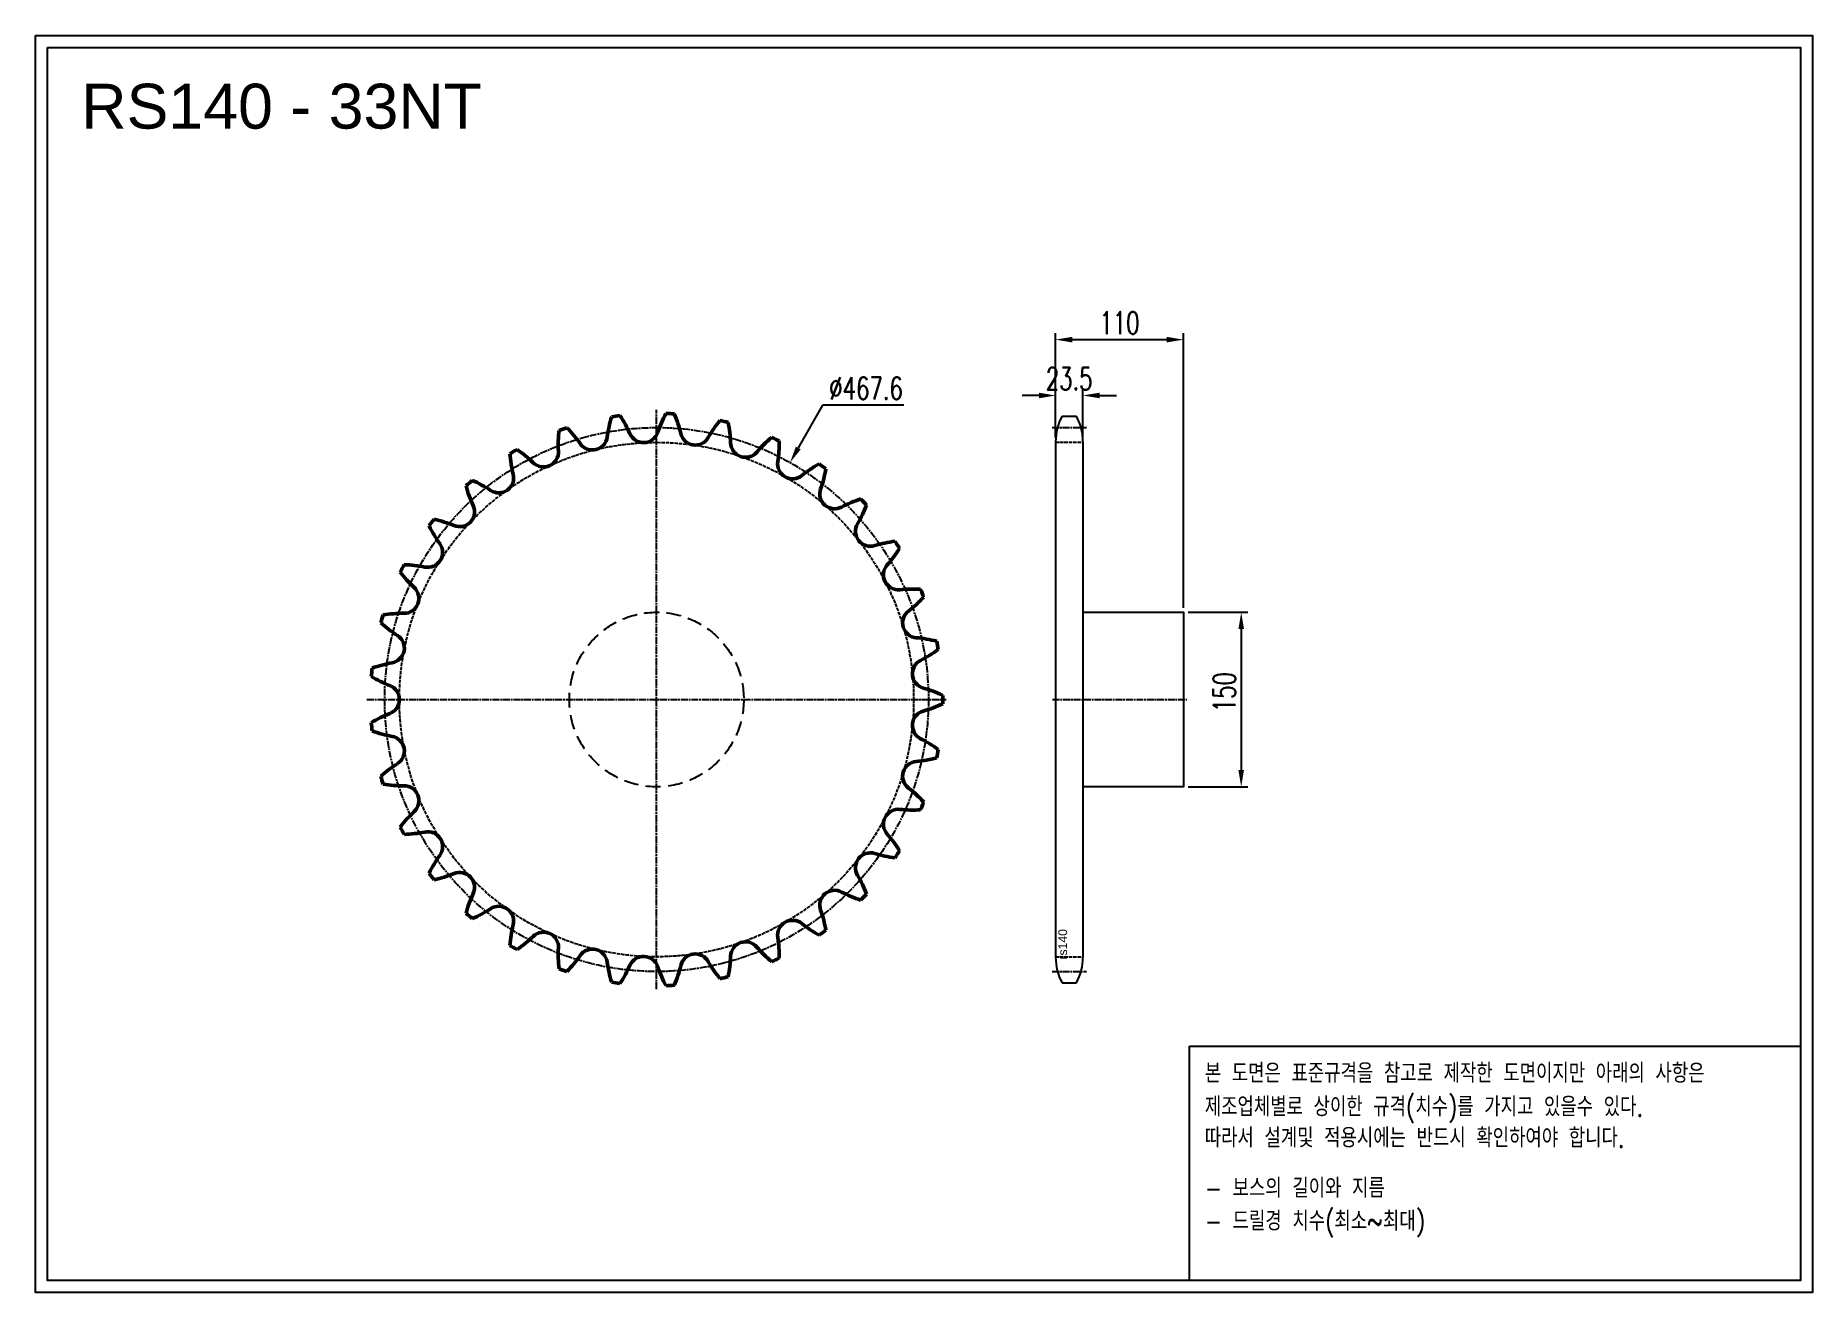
# Model space of a CAD drawing. Header units: millimetres. Extents: x 2111 to 3639, y 42078 to 43159.
import ezdxf

# ---------------------------------------------------------------- set-up
doc = ezdxf.new("R2010")
doc.units = ezdxf.units.MM
for name, pattern in [('AM_ISO02W050', [7.5, 6, -1.5]), ('AM_ISO02W050x2', [3.75, 3, -0.75]), ('AM_ISO08W050', [18, 12, -1.5, 3, -1.5]), ('AM_ISO08W050x2', [9, 6, -0.75, 1.5, -0.75]), ('HIDDEN', [9.525, 6.35, -3.175])]:
    doc.linetypes.add(name, pattern=pattern)
for name, color, linetype, lineweight in [('AM_0N', 7, 'Continuous', 50), ('AM_3N', 6, 'AM_ISO02W050', 25), ('AM_7', 4, 'AM_ISO08W050', 25), ('AM_7N', 4, 'AM_ISO08W050', 25)]:
    doc.layers.add(name, color=color, linetype=linetype, lineweight=lineweight)
doc.layers.add('HL', color=2, linetype='HIDDEN')
doc.layers.add('S-DIM', color=7, linetype='Continuous')
doc.styles.add('HAN', font='ROMANS.shx', dxfattribs={"width": 0.7, "bigfont": 'whgtxt.shx'})
doc.styles.add('HSG', font='SIMPLEX.shx', dxfattribs={"width": 0.7, "bigfont": 'HSG.shx'})
doc.styles.get("Standard").update_dxf_attribs({"font": 'arial.ttf'})
doc.dimstyles.new('APP32', dxfattribs={"dimscale": 8, "dimtxt": 2.4, "dimasz": 1.8, "dimexe": 0.7, "dimexo": 0.5, "dimgap": 0.6, "dimtad": 1, "dimtoh": 1, "dimdec": 1, "dimrnd": 0.01, "dimzin": 9, "dimdsep": 46, "dimtxsty": 'HSG', "dimcen": 0, "dimclrd": 1, "dimclre": 1, "dimclrt": 256, "dimazin": 2, "dimtp": 1, "dimtm": 1, "dimtfac": 0.5, "dimtdec": 1, "dimtofl": 0, "dimtmove": 0, "dimatfit": 3, "dimfxl": 0, "dimtvp": 1, "dimtolj": 2, "dimlwd": -1, "dimlwe": -1, "dimarcsym": 0})

# ---------------------------------------------------------------- blocks, each defined once
blk = doc.blocks.new('*D1')
at = {"layer": 'Defpoints', "color": 0, "transparency": 16777216}
for p in [(3098.6, 42663), (3098.6, 42513), (3148.2, 42513)]:
    blk.add_point(p, dxfattribs=at)
at = {"layer": 'S-DIM', "color": 1, "transparency": 16777216}
for p, q in [((3102.6, 42663), (3153.8, 42663)), ((3148.2, 42648.6), (3148.2, 42527.4)), ((3102.6, 42513), (3153.8, 42513))]:
    blk.add_line(p, q, dxfattribs=at)
for points in [[(3145.8, 42648.6), (3150.6, 42648.6), (3148.2, 42663)], [(3145.8, 42527.4), (3150.6, 42527.4), (3148.2, 42513)]]:
    blk.add_solid(points, dxfattribs=at)
at = {"layer": 'S-DIM', "transparency": 16777216, "insert": (3133.8, 42594.3), "char_height": 19.2, "attachment_point": 5, "rotation": 90, "style": 'HSG'}
blk.add_mtext('\\A2;150', dxfattribs=at)
blk = doc.blocks.new('*D2')
at = {"layer": 'Defpoints', "color": 0, "transparency": 16777216}
for p in [(3012.1, 42849.4), (2988.6, 42809.4), (3012.1, 42809.1)]:
    blk.add_point(p, dxfattribs=at)
at = {"layer": 'S-DIM', "color": 1, "transparency": 16777216}
for p, q in [((2974.2, 42849.4), (2959.8, 42849.4)), ((2988.6, 42813.4), (2988.6, 42855)), ((3012.1, 42813.1), (3012.1, 42855)), ((3026.5, 42849.4), (3040.9, 42849.4))]:
    blk.add_line(p, q, dxfattribs=at)
for points in [[(2974.2, 42851.8), (2974.2, 42847), (2988.6, 42849.4)], [(3026.5, 42851.8), (3026.5, 42847), (3012.1, 42849.4)]]:
    blk.add_solid(points, dxfattribs=at)
at = {"layer": 'S-DIM', "transparency": 16777216, "insert": (3000.3, 42863.8), "char_height": 19.2, "attachment_point": 5, "style": 'HSG'}
blk.add_mtext('\\A2;23.5', dxfattribs=at)
blk = doc.blocks.new('*D3')
at = {"layer": 'Defpoints', "color": 0, "transparency": 16777216}
for p in [(3098.6, 42897.4), (2988.6, 42809.4), (3098.6, 42663)]:
    blk.add_point(p, dxfattribs=at)
at = {"layer": 'S-DIM', "color": 1, "transparency": 16777216}
for p, q in [((2988.6, 42813.4), (2988.6, 42903)), ((3003, 42897.4), (3084.2, 42897.4)), ((3098.6, 42667), (3098.6, 42903))]:
    blk.add_line(p, q, dxfattribs=at)
for points in [[(3003, 42899.8), (3003, 42895), (2988.6, 42897.4)], [(3084.2, 42899.8), (3084.2, 42895), (3098.6, 42897.4)]]:
    blk.add_solid(points, dxfattribs=at)
at = {"layer": 'S-DIM', "transparency": 16777216, "insert": (3043.6, 42911.8), "char_height": 19.2, "attachment_point": 5, "style": 'HSG'}
blk.add_mtext('\\A2;110', dxfattribs=at)
blk = doc.blocks.new('*D4')
at = {"layer": 'Defpoints', "color": 0, "transparency": 16777216}
for p in [(2760.2, 42791.7), (2530.6, 42384.3)]:
    blk.add_point(p, dxfattribs=at)
at = {"layer": 'S-DIM', "color": 1, "transparency": 16777216}
for p, q in [((2788.1, 42841.2), (2767.3, 42804.3)), ((2858.2, 42841.2), (2788.1, 42841.2))]:
    blk.add_line(p, q, dxfattribs=at)
blk.add_solid([(2765.2, 42805.4), (2769.4, 42803.1), (2760.2, 42791.7)], dxfattribs=at)
at = {"layer": 'S-DIM', "transparency": 16777216, "insert": (2825.6, 42855.6), "char_height": 19.2, "attachment_point": 5, "style": 'HSG'}
blk.add_mtext('\\A2;∅467.6', dxfattribs=at)
blk = doc.blocks.new('notice1')
at = {"color": 4}
blk.add_lwpolyline([(-22142.12, 1735.9), (-22053.8, 1735.9), (-22053.8, 1702.07), (-22142.12, 1702.07)], close=True, dxfattribs=at)
at = {"color": 4, "style": 'HAN', "width": 0.8}
for s, p in [('본 도면은 표준규격을 참고로 제작한 도면이지만 아래의 사항은', (-22139.9, 1730.62)), ('제조업체별로 상이한 규격(치수)를 가지고 있을수 있다.', (-22139.9, 1725.78)), ('따라서 설계및 적용시에는 반드시 확인하여야 합니다.', (-22139.9, 1721.28)), ('- 보스의 길이와 지름', (-22139.9, 1714.03)), ('- 드릴경 치수(최소~최대)', (-22139.9, 1709.27))]:
    blk.add_text(s, height=2.7949, dxfattribs=at).set_placement(p)

msp = doc.modelspace()

# ---------------------------------------------------------------- linework, layer by layer
for p, q in [((2994.11, 42831.65), (3006.55, 42831.65)), ((2988.58, 42809.45), (2988.58, 42366.6)), ((3012.08, 42809.45), (3012.08, 42366.6)), ((2994.11, 42344.4), (3006.55, 42344.4))]:
    msp.add_line(p, q)
for points in [[(2111.38, 43158.8), (3639.44, 43158.8), (3639.44, 42078.35), (2111.38, 42078.35)], [(2121.67, 43148.51), (3629.15, 43148.51), (3629.15, 42088.64), (2121.67, 42088.64)]]:
    msp.add_lwpolyline(points, close=True)
msp.add_lwpolyline([(3012.08, 42663.02), (3098.58, 42663.02), (3098.58, 42513.02), (3012.08, 42513.02)])
for centre, start, end in [((3035.88, 42809.45), 152.00824, 180), ((2964.78, 42809.45), 0, 27.99176), ((3035.88, 42366.6), 180, 207.99176), ((2964.78, 42366.6), 332.00824, 0)]:
    msp.add_arc(centre, 47.3, start, end)
at = {"layer": 'AM_0N'}
for centre, radius, start, end in [((2645.42, 42588.02), 246.09, 97.34624, 99.0174), ((2525.19, 42772.91), 106.68, 24.09091, 33.69001), ((2747.53, 42783.5), 106.68, 151.76454, 161.36364), ((2645.42, 42588.02), 246.09, 86.43715, 88.1083), ((2562.35, 42792.32), 106.68, 13.18182, 22.78092), ((2667.56, 42807.45), 106.68, 173.58272, 183.18182), ((2645.42, 42588.02), 246.09, 108.25533, 109.92649), ((2492.37, 42746.82), 106.68, 35, 44.5991), ((2708.69, 42799.3), 106.68, 162.67363, 172.27273), ((2634.29, 42821.69), 12.83, 204.09091, 341.36364), ((2678.71, 42819.58), 12.83, 193.18182, 330.45455), ((2782.68, 42760.65), 106.68, 140.85545, 150.45455), ((2645.42, 42588.02), 246.09, 75.52806, 77.19921), ((2602.52, 42804.35), 106.68, 2.27273, 11.87183), ((2645.42, 42588.02), 246.09, 119.16442, 120.83558), ((2465.08, 42714.98), 106.68, 45.90909, 55.50819), ((2548.24, 42800.82), 12.83, 225.90909, 3.18182), ((2590.26, 42815.36), 12.83, 215, 352.27273), ((2721.93, 42809.09), 12.83, 182.27273, 319.54545), ((2812.87, 42731.55), 106.68, 129.94636, 139.54545), ((2645.42, 42588.02), 246.09, 64.61897, 66.29012), ((2644.23, 42808.56), 106.68, 351.36364, 0.96274), ((2625.63, 42807.68), 106.68, 184.49181, 194.09091), ((2762.39, 42790.62), 12.83, 171.36364, 308.63636), ((2837, 42697.27), 106.68, 119.03726, 128.63636), ((2645.42, 42588.02), 246.09, 53.70988, 55.38103), ((2685.99, 42804.8), 106.68, 340.45455, 350.05364), ((2645.42, 42588.02), 246.09, 130.07351, 131.74467), ((2584.42, 42799.96), 106.68, 195.4009, 205), ((2444.31, 42678.56), 106.68, 56.81818, 66.41728), ((2509.72, 42778.58), 12.83, 236.81818, 14.09091), ((2798.61, 42764.82), 12.83, 160.45455, 297.72727), ((2854.21, 42659.04), 106.68, 108.12817, 117.72727), ((2645.42, 42588.02), 246.09, 42.80079, 44.47194), ((2645.42, 42588.02), 246.09, 140.9826, 142.65376), ((2430.81, 42638.87), 106.68, 67.72727, 77.32637), ((2476.11, 42749.46), 12.83, 247.72727, 25), ((2726.28, 42793.2), 106.68, 329.54545, 339.14455), ((2545.41, 42784.59), 106.68, 206.30999, 215.90909), ((2829.3, 42732.63), 12.83, 149.54545, 286.81818), ((2448.62, 42714.5), 12.83, 258.63636, 35.90909), ((2863.88, 42618.24), 106.68, 97.21908, 106.81818), ((2763.65, 42774.19), 106.68, 318.63636, 328.23546), ((2645.42, 42588.02), 246.09, 31.8917, 33.56285), ((2645.42, 42588.02), 246.09, 151.8917, 153.56285), ((2510.02, 42762.11), 106.68, 217.21908, 226.81818), ((2425.07, 42597.33), 106.68, 78.63636, 88.23546), ((2853.35, 42695.22), 12.83, 138.63636, 275.90909), ((2428.24, 42674.97), 12.83, 269.54545, 46.81818), ((2865.65, 42576.35), 106.68, 86.30999, 95.90909), ((2645.42, 42588.02), 246.09, 20.9826, 22.65376), ((2869.88, 42653.93), 12.83, 127.72727, 265), ((2796.75, 42748.45), 106.68, 307.72727, 317.32637), ((2645.42, 42588.02), 246.09, 162.80079, 164.47194), ((2479.52, 42733.34), 106.68, 228.12817, 237.72727), ((2427.29, 42555.46), 106.68, 89.54545, 99.14455), ((2415.71, 42632.3), 12.83, 280.45455, 57.72727), ((2859.46, 42534.88), 106.68, 75.4009, 85), ((2645.42, 42588.02), 246.09, 10.07351, 11.74467), ((2437.39, 42514.77), 106.68, 100.45455, 110.05364), ((2878.29, 42610.26), 12.83, 116.81818, 254.09091), ((2824.38, 42716.91), 106.68, 296.81818, 306.41728), ((2645.42, 42588.02), 246.09, 173.70988, 175.38103), ((2455.02, 42699.32), 106.68, 239.03726, 248.63636), ((2411.48, 42588.02), 12.83, 291.36364, 68.63636), ((2845.54, 42495.33), 106.68, 64.49181, 74.09091), ((2645.42, 42588.02), 246.09, 359.16442, 0.83558), ((2455.02, 42476.73), 106.68, 111.36364, 120.96274), ((2878.29, 42565.79), 12.83, 105.90909, 243.18182), ((2845.54, 42680.71), 106.68, 285.90909, 295.50819), ((2645.42, 42588.02), 246.09, 184.61897, 186.29012), ((2437.39, 42661.27), 106.68, 249.94636, 259.54545), ((2415.71, 42543.75), 12.83, 302.27273, 79.54545), ((2824.38, 42459.13), 106.68, 53.58272, 63.18182), ((2645.42, 42588.02), 246.09, 348.25533, 349.92649), ((2479.52, 42442.7), 106.68, 122.27273, 131.87183), ((2869.88, 42522.11), 12.83, 95, 232.27273), ((2859.46, 42641.17), 106.68, 275, 284.5991), ((2645.42, 42588.02), 246.09, 195.52806, 197.19921), ((2427.29, 42620.58), 106.68, 260.85545, 270.45455), ((2428.24, 42501.08), 12.83, 313.18182, 90.45455), ((2796.75, 42427.59), 106.68, 42.67363, 52.27273), ((2645.42, 42588.02), 246.09, 337.34624, 339.0174), ((2510.02, 42413.93), 106.68, 133.18182, 142.78092), ((2853.35, 42480.83), 12.83, 84.09091, 221.36364), ((2865.65, 42599.7), 106.68, 264.09091, 273.69001), ((2645.42, 42588.02), 246.09, 206.43715, 208.1083), ((2425.07, 42578.71), 106.68, 271.76454, 281.36364), ((2448.62, 42461.55), 12.83, 324.09091, 101.36364), ((2763.65, 42401.85), 106.68, 31.76454, 41.36364), ((2545.41, 42391.46), 106.68, 144.09091, 153.69001), ((2829.3, 42443.41), 12.83, 73.18182, 210.45455), ((2863.88, 42557.81), 106.68, 253.18182, 262.78092), ((2645.42, 42588.02), 246.09, 326.43715, 328.1083), ((2645.42, 42588.02), 246.09, 217.34624, 219.0174), ((2430.81, 42537.18), 106.68, 282.67363, 292.27273), ((2476.11, 42426.59), 12.83, 335, 112.27273), ((2726.28, 42382.84), 106.68, 20.85545, 30.45455), ((2584.42, 42376.08), 106.68, 155, 164.5991), ((2798.61, 42411.22), 12.83, 62.27273, 199.54545), ((2854.21, 42517.01), 106.68, 242.27273, 251.87183), ((2645.42, 42588.02), 246.09, 315.52806, 317.19921), ((2645.42, 42588.02), 246.09, 228.25533, 229.92649), ((2444.31, 42497.48), 106.68, 293.58272, 303.18182), ((2509.72, 42397.46), 12.83, 345.90909, 123.18182), ((2685.99, 42371.24), 106.68, 9.94636, 19.54545), ((2625.63, 42368.37), 106.68, 165.90909, 175.50819), ((2762.39, 42385.43), 12.83, 51.36364, 188.63636), ((2837, 42478.78), 106.68, 231.36364, 240.96274), ((2645.42, 42588.02), 246.09, 304.61897, 306.29012), ((2645.42, 42588.02), 246.09, 239.16442, 240.83558), ((2465.08, 42461.06), 106.68, 304.49181, 314.09091), ((2548.24, 42375.23), 12.83, 356.81818, 134.09091), ((2667.56, 42368.59), 106.68, 176.81818, 186.41728), ((2590.26, 42360.68), 12.83, 7.72727, 145), ((2721.93, 42366.95), 12.83, 40.45455, 177.72727), ((2812.87, 42444.49), 106.68, 220.45455, 230.05364), ((2644.23, 42367.48), 106.68, 359.03726, 8.63636), ((2492.37, 42429.23), 106.68, 315.4009, 325), ((2708.69, 42376.75), 106.68, 187.72727, 197.32637), ((2525.19, 42403.13), 106.68, 326.30999, 335.90909), ((2634.29, 42354.35), 12.83, 18.63636, 155.90909), ((2747.53, 42392.54), 106.68, 198.63636, 208.23546), ((2562.35, 42383.72), 106.68, 337.21908, 346.81818), ((2678.71, 42356.47), 12.83, 29.54545, 166.81818), ((2782.68, 42415.4), 106.68, 209.54545, 219.14455), ((2602.52, 42371.69), 106.68, 348.12817, 357.72727), ((2645.42, 42588.02), 246.09, 293.70988, 295.38103), ((2645.42, 42588.02), 246.09, 250.07351, 251.74467), ((2645.42, 42588.02), 246.09, 260.9826, 262.65376), ((2645.42, 42588.02), 246.09, 282.80079, 284.47194), ((2645.42, 42588.02), 246.09, 271.8917, 273.56285)]:
    msp.add_arc(centre, radius, start, end, dxfattribs=at)
at = {"layer": 'AM_3N', "linetype": 'AM_ISO02W050x2'}
for p, q in [((2988.58, 42809.13), (3012.08, 42809.13)), ((2988.58, 42366.91), (3012.08, 42366.91))]:
    msp.add_line(p, q, dxfattribs=at)
msp.add_circle((2645.42, 42588.02), 221.11, dxfattribs=at)
at = {"layer": 'AM_7', "linetype": 'AM_ISO08W050x2'}
for p, q in [((2985.58, 42821.83), (3015.08, 42821.83)), ((2985.58, 42354.21), (3015.08, 42354.21))]:
    msp.add_line(p, q, dxfattribs=at)
msp.add_circle((2645.42, 42588.02), 233.81, dxfattribs=at)
at = {"layer": 'AM_7N', "linetype": 'AM_ISO08W050x2'}
for p, q in [((2645.42, 42338.94), (2645.42, 42837.11)), ((2396.33, 42588.02), (2894.5, 42588.02)), ((2986.01, 42588.02), (3101.42, 42588.02))]:
    msp.add_line(p, q, dxfattribs=at)
at = {"layer": 'HL', "ltscale": 2}
msp.add_circle((2645.42, 42588.02), 75, dxfattribs=at)

# ---------------------------------------------------------------- block references
at = {"xscale": 5.950011032469502, "yscale": 5.950011032469502, "zscale": 5.950011032469502}
msp.add_blockref('notice1', (134849.49, 31961.32), dxfattribs=at)

# ---------------------------------------------------------------- texts
msp.add_text('RS140 - 33NT', height=38.5875).set_placement((2150.73, 43078.79))
msp.add_text('rs140', height=7.5, rotation=90).set_placement((2998.43, 42364.51))

# ---------------------------------------------------------------- dimensions: what is measured, and where the dimension line sits
at = {"layer": 'S-DIM'}
dim = msp.add_linear_dim(base=(3098.58, 42897.43), p1=(2988.58, 42809.45), p2=(3098.58, 42663.02), dimstyle='APP32', dxfattribs=at)
dim.commit()
dim.dimension.update_dxf_attribs({"geometry": '*D3', "text_midpoint": (3043.58, 42911.83)})
dim = msp.add_diameter_dim_2p(p1=(2530.63, 42384.33), p2=(2760.21, 42791.71), dimstyle='APP32', dxfattribs=at)
dim.commit()
dim.dimension.update_dxf_attribs({"geometry": '*D4', "text_midpoint": (2825.56, 42841.24), "dimtype": 131})
dim = msp.add_linear_dim(base=(3012.08, 42849.43), p1=(2988.58, 42809.45), p2=(3012.08, 42809.13), dimstyle='APP32', dxfattribs=at)
dim.commit()
dim.dimension.update_dxf_attribs({"geometry": '*D2', "text_midpoint": (3000.33, 42849.43), "dimtype": 128})
dim = msp.add_linear_dim(base=(3148.15, 42513.02), p1=(3098.58, 42663.02), p2=(3098.58, 42513.02), angle=90, dimstyle='APP32', dxfattribs=at)
dim.commit()
dim.dimension.update_dxf_attribs({"geometry": '*D1', "text_midpoint": (3148.15, 42594.27), "dimtype": 128})

doc.saveas('drawing.dxf')
